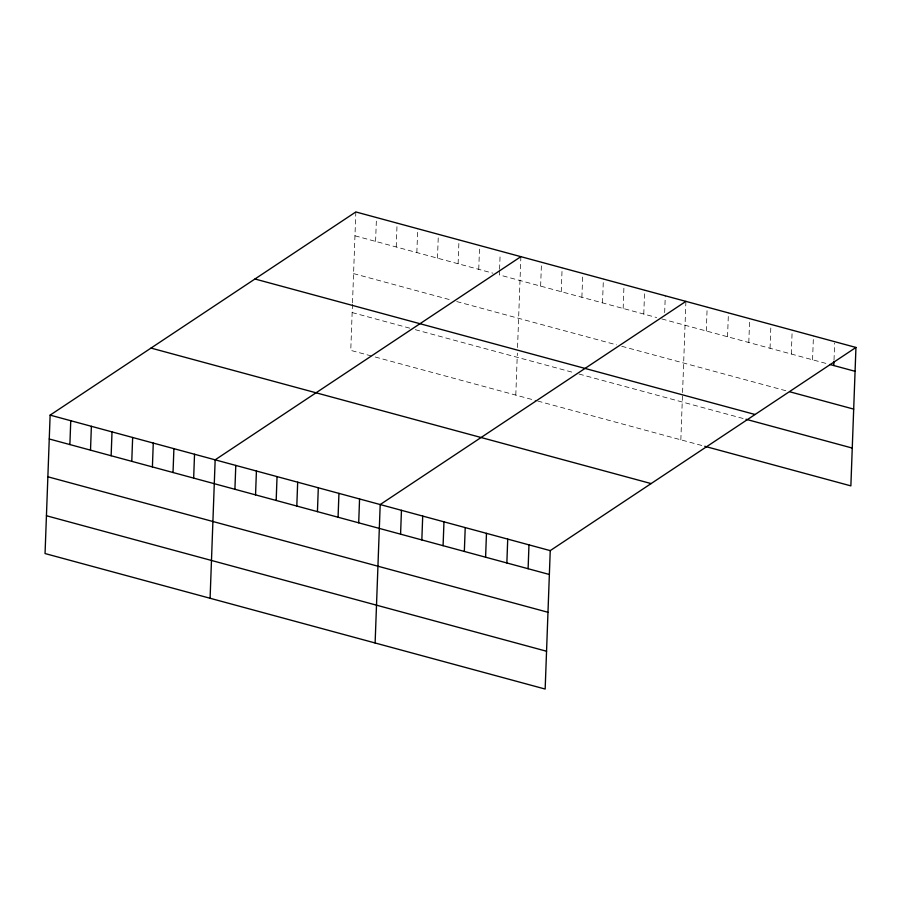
<?xml version="1.0" encoding="UTF-8"?>
<svg xmlns="http://www.w3.org/2000/svg" width="901" height="901" viewBox="0 0 901 901"><rect width="100%" height="100%" fill="white"/><g stroke="black" fill="none" stroke-linecap="round" stroke-linejoin="round"><path stroke-width="0.68" stroke-dasharray="4.5 3.38" d="M352.46 304.223L350.759 350.376L371.392 355.963M352.505 302.826L355.839 211.949M375.593 241.389L376.472 217.535M396.226 246.975L397.093 223.121M416.848 252.573L417.726 228.708M437.481 258.159L438.359 234.305M458.113 263.745L458.992 239.891M478.746 269.331L479.614 245.477M499.526 270.717L499.368 274.929L656.671 317.546M499.582 269.309L500.145 253.879M515.8 395.089L517.343 353.113M517.546 347.538L520.879 256.661M540.634 286.101L541.501 262.247M561.255 291.699L562.134 267.834M581.888 297.285L582.767 273.431M602.521 302.871L603.388 279.017M623.154 308.457L624.021 284.603M643.776 314.055L644.654 290.201M664.668 312.624L665.287 295.787M680.841 439.812L685.909 301.373M706.294 330.994L707.172 307.128M727.546 336.749L728.425 312.895M748.799 342.504L749.677 318.65M770.051 348.259L770.929 324.405M791.315 354.025L792.182 330.171M812.567 359.781L813.445 335.927M834.022 359.927L834.641 343.09M354.96 235.803L492.926 273.183M661.83 318.943L827.174 363.745M353.575 273.611L451.57 300.157M456.728 301.553L616.611 344.869M621.758 346.277L785.942 390.752M352.145 312.568L410.169 328.291M415.327 329.687L573.914 372.654M579.073 374.05L744.654 418.909M375.255 357.01L536.433 400.686M537.717 401.035L702.093 445.567"/><path stroke-width="1.35" d="M855.95 347.448L355.839 211.949L50.129 415.124L45.05 553.552L545.161 689.051L550.241 550.624L855.95 347.448L850.871 485.876L704.751 446.288M69.884 444.565L70.751 420.711M90.505 450.162L91.384 426.308M111.138 455.748L112.017 431.894M131.771 461.335L132.65 437.481M152.404 466.921L153.271 443.067M173.026 472.518L173.904 448.664M193.659 478.104L194.537 454.25M210.091 598.275L215.159 459.837L520.879 256.661M234.913 489.288L235.792 465.423M255.546 494.874L256.425 471.02M276.179 500.46L277.046 476.606M296.801 506.047L297.679 482.193M317.434 511.644L318.312 487.79M338.066 517.23L338.945 493.376M358.699 522.817L359.567 498.963M375.12 642.987L380.199 504.549L685.909 301.373M400.585 534.169L401.452 510.315M421.837 539.924L422.704 516.07M443.089 545.679L443.968 521.825M464.342 551.446L465.22 527.592M485.594 557.201L486.472 533.347M506.858 562.956L507.725 539.102M528.11 568.722L528.977 544.868M833.819 365.536L833.977 361.335M829.832 364.466L855.072 371.302M789.929 391.834L853.686 409.11M254.949 278.995L755.061 414.494M745.983 419.269L852.256 448.067M151.008 348.079L651.119 483.578M50.129 415.124L550.241 550.624M49.251 438.978L549.362 574.478M47.866 476.787L547.977 612.286M46.435 515.744L546.547 651.243"/></g></svg>
